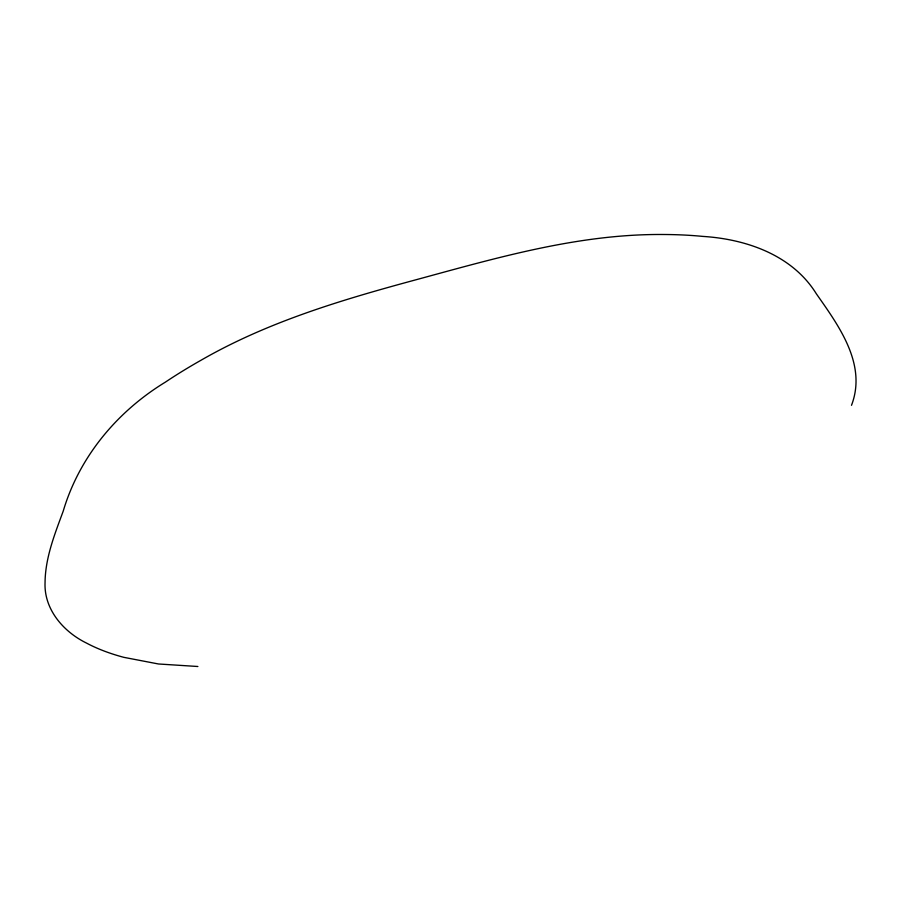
<?xml version="1.0" encoding="UTF-8"?>
<svg xmlns="http://www.w3.org/2000/svg" width="901" height="901" viewBox="0 0 901 901"><rect width="100%" height="100%" fill="white"/><g stroke="black" fill="none" stroke-linecap="round" stroke-linejoin="round"><path stroke-width="1.35" d="M851.501 405.315C867.201 364.286 838.752 325.79 816.362 293.827C792.384 255.051 746.276 239.114 702.78 236.4A326.241 130.285 -16 0 0 663.181 234.497C579.073 233.809 497.566 257.607 417.152 279.456C342.988 299.492 268.363 321.499 201.374 360.04A323.853 128.483 -18 0 0 165.424 382.103C117.243 411.453 79.344 456.706 63.216 511.137C54.724 534.192 45.275 557.719 45.05 582.643C43.935 609.515 63.599 631.905 86.597 643.123A349.903 149.746 -18.4 0 0 123.842 657.336L158.475 663.981L197.871 666.503"/></g></svg>
